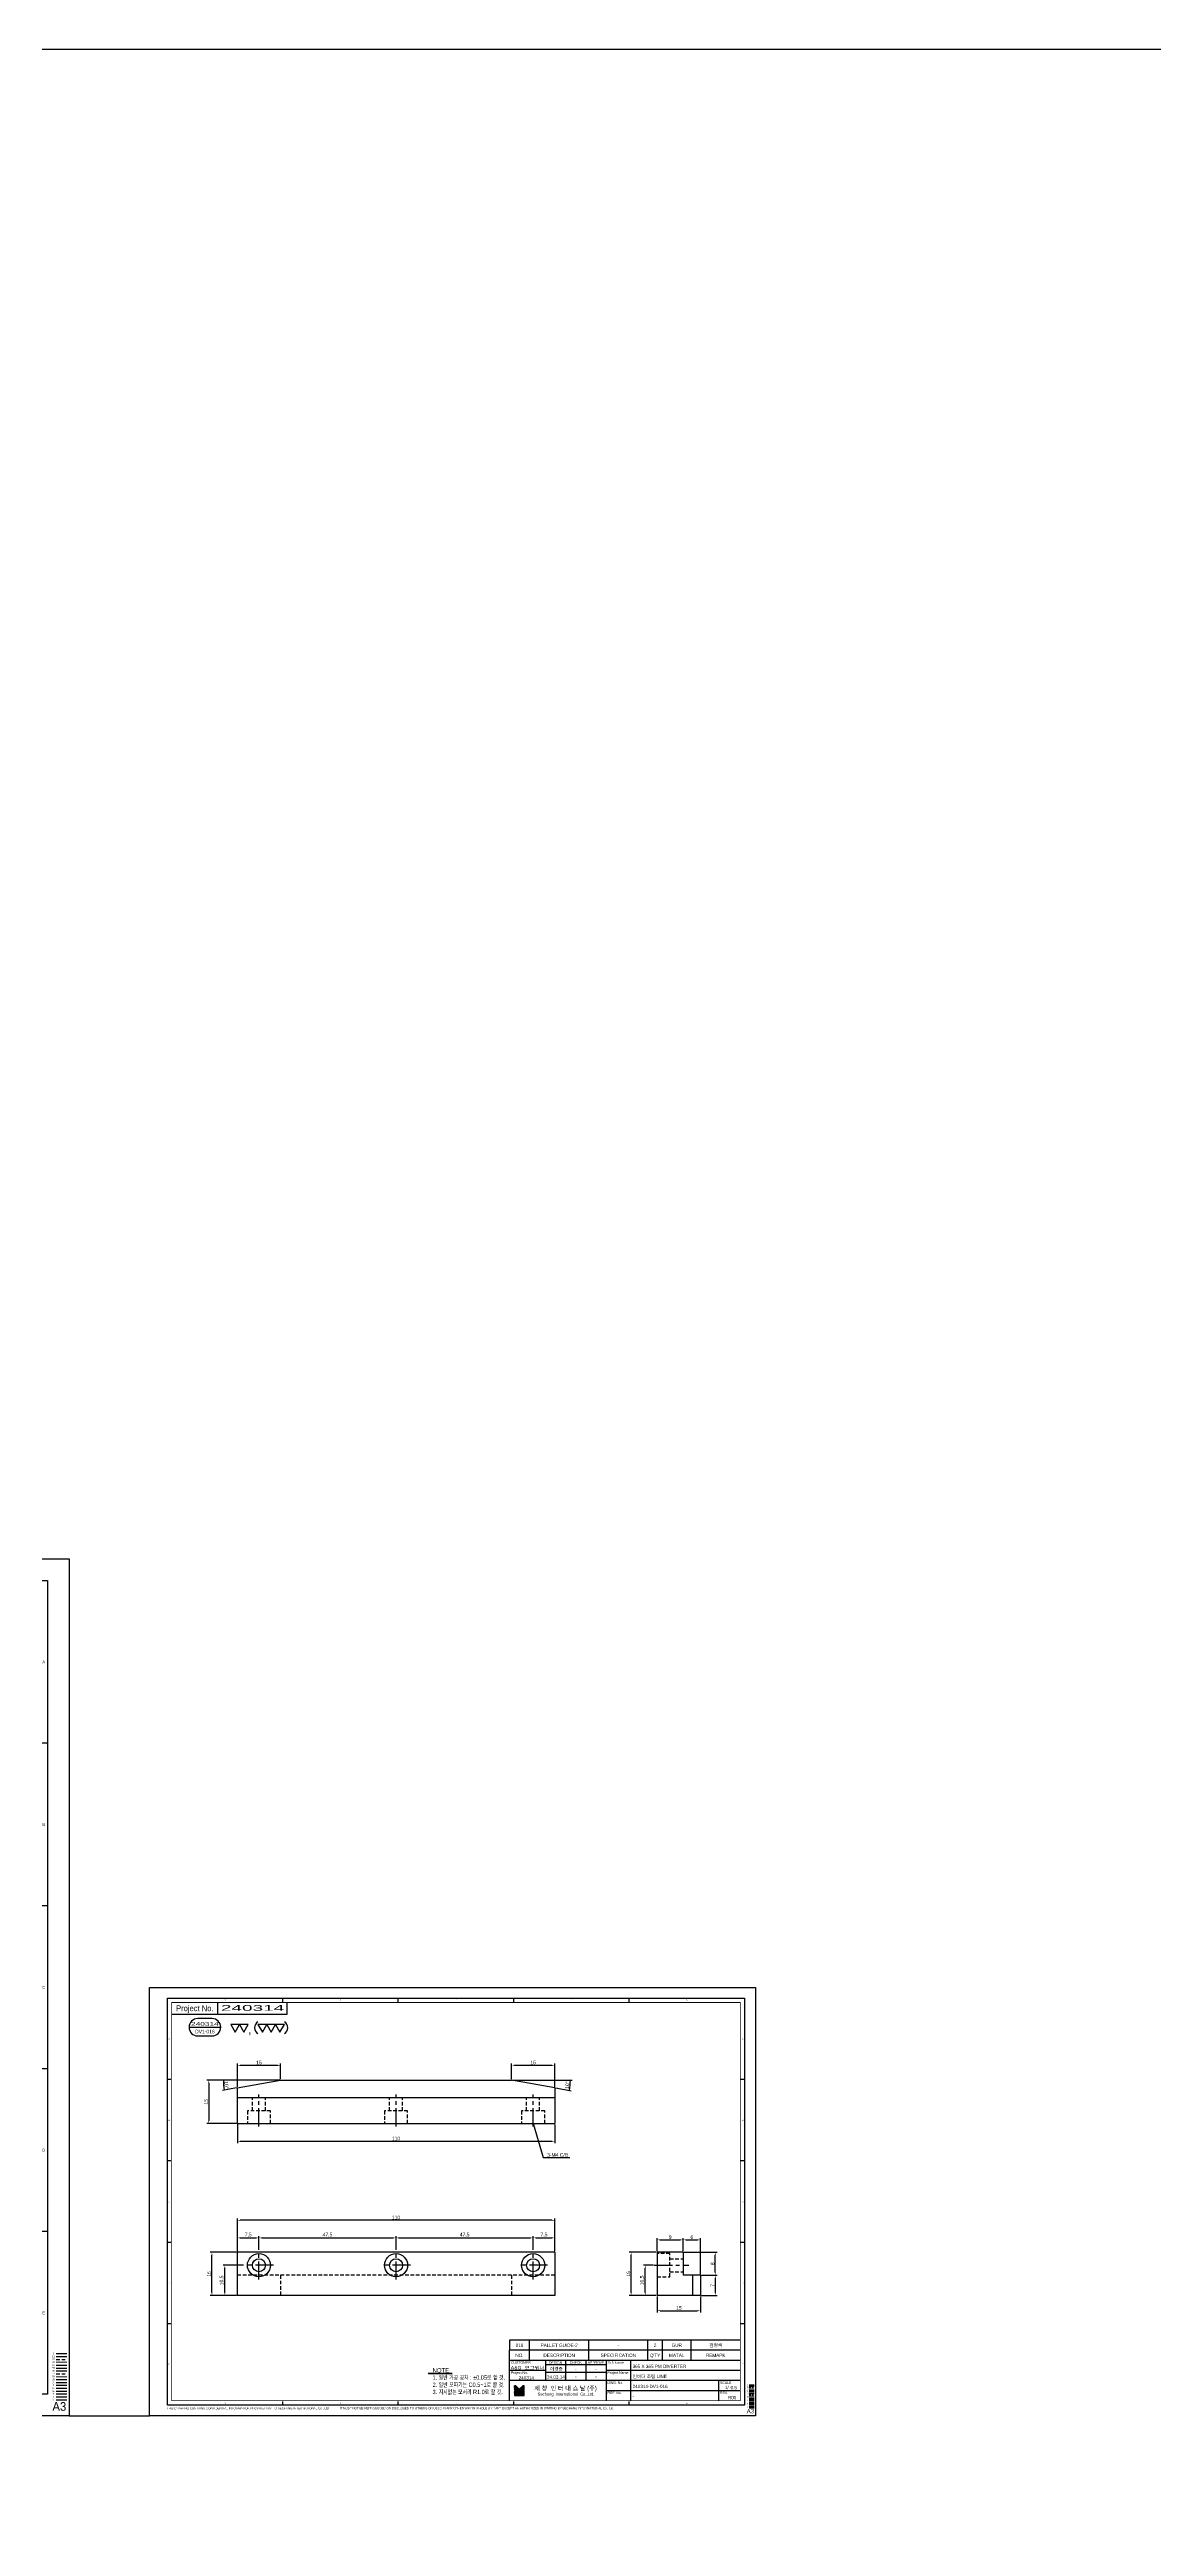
# Model space of a CAD drawing. Header units: inches. Extents: x 0 to 77285, y -118 to 40065.
# Drawn here: x 74392 to 74775, y 25726 to 26584 of the extents above; entities that cross this region are included whole.
import ezdxf
from ezdxf.enums import TextEntityAlignment as Align

# ---------------------------------------------------------------- set-up
doc = ezdxf.new("R2010")
doc.units = ezdxf.units.IN
doc.header["$LTSCALE"] = 5
doc.header["$MEASUREMENT"] = 0
for name, pattern in [('CENTER', [2, 1.25, -0.25, 0.25, -0.25]), ('HIDDEN', [0.375, 0.25, -0.125]), ('PHANTOM', [2.5, 1.25, -0.25, 0.25, -0.25, 0.25, -0.25])]:
    doc.linetypes.add(name, pattern=pattern)
for name, color, linetype in [('11', 1, 'CENTER'), ('22', 2, 'HIDDEN'), ('44', 4, 'Continuous'), ('55', 5, 'Continuous'), ('66', 6, 'PHANTOM'), ('77', 40, 'HIDDEN'), ('99', 181, 'Continuous'), ('A', 8, 'Continuous'), ('B', 123, 'Continuous'), ('D', 3, 'Continuous'), ('G', 231, 'Continuous'), ('T', 3, 'Continuous'), ('VV', 1, 'Continuous'), ('Y', 60, 'Continuous')]:
    doc.layers.add(name, color=color, linetype=linetype)
doc.layers.add('33', color=3, linetype='PHANTOM', lineweight=9)
doc.layers.add('88', color=35, linetype='Continuous', lineweight=5)
doc.styles.add('SCI', font='')
doc.styles.get('SCI').set_extended_font_data('Gulim')
doc.dimstyles.new('SCH', dxfattribs={"dimtxt": 2.5, "dimasz": 2, "dimexe": 1.25, "dimexo": 0.625, "dimtad": 1, "dimdec": 8, "dimtxsty": 'SCI', "dimcen": 2.5, "dimclrd": 4, "dimclre": 4, "dimclrt": 7, "dimadec": 8, "dimazin": 2, "dimtfac": 1, "dimtdec": 8, "dimtmove": 0, "dimatfit": 3, "dimfxl": 1, "dimarcsym": 0})

# ---------------------------------------------------------------- blocks, each defined once
blk = doc.blocks.new('A$Cb2619749')
for p, q in [((-7.5, 3.36), (7.5, 6)), ((-7.5, 3.36), (-7.5, -9)), ((102.5, 0, 0), (-7.5, 0)), ((87.5, 6, 0), (7.5, 6)), ((102.5, 3.36, 0), (87.5, 6, 0)), ((102.5, 3.36, 0), (102.5, -9, 0)), ((102.5, -9, 0), (-7.5, -9))]:
    blk.add_line(p, q)
at = {"layer": '11'}
for p, q in [((0, -10), (0, 1)), ((47.5, -10, 0), (47.5, 1, 0)), ((95, -10, 0), (95, 1, 0))]:
    blk.add_line(p, q, dxfattribs=at)
at = {"layer": '22'}
for p, q in [((-2.25, -4.6), (-2.25, 0)), ((2.25, -4.6), (2.25, 0)), ((45.25, -4.6, 0), (45.25, 0, 0)), ((49.75, -4.6, 0), (49.75, 0, 0)), ((92.75, -4.6, 0), (92.75, 0, 0)), ((97.25, -4.6, 0), (97.25, 0, 0)), ((-4, -9), (-4, -4.6)), ((-4, -4.6), (4, -4.6)), ((4, -4.6), (4, -9)), ((43.5, -9, 0), (43.5, -4.6, 0)), ((43.5, -4.6, 0), (51.5, -4.6, 0)), ((51.5, -4.6, 0), (51.5, -9, 0)), ((91, -9, 0), (91, -4.6, 0)), ((91, -4.6, 0), (99, -4.6, 0)), ((99, -4.6, 0), (99, -9, 0))]:
    blk.add_line(p, q, dxfattribs=at)
blk = doc.blocks.new('A$C86a8f194')
for p, q in [((0, 0), (110, 0)), ((0, -15), (0, 0)), ((110, -15), (110, 0)), ((0, -15), (110, -15))]:
    blk.add_line(p, q)
for centre, radius in [((7.5, -10.5), 4), ((7.5, -10.5), 2.25), ((55, -10.5), 4), ((55, -10.5), 2.25), ((102.5, -10.5), 4), ((102.5, -10.5), 2.25)]:
    blk.add_circle(centre, radius)
at = {"layer": '11'}
for p, q in [((7.5, -5.5), (7.5, -15.5)), ((55, -5.5), (55, -15.5)), ((102.5, -5.5), (102.5, -15.5)), ((2.5, -10.5), (12.5, -10.5)), ((50, -10.5), (60, -10.5)), ((97.5, -10.5), (107.5, -10.5))]:
    blk.add_line(p, q, dxfattribs=at)
at = {"layer": '22'}
for p, q in [((15, -7), (15, 0)), ((95, -7), (95, 0)), ((0, -7), (110, -7))]:
    blk.add_line(p, q, dxfattribs=at)
blk = doc.blocks.new('J2')
for p, q in [((0, 2.25), (-2.6, 2.25)), ((-2.6, 2.25), (-1.3, 0)), ((-1.3, 0), (0, 2.25)), ((2.6, 2.25), (0, 2.25)), ((0, 2.25), (1.3, 0)), ((1.3, 0), (2.6, 2.25))]:
    blk.add_line(p, q)
blk = doc.blocks.new('J3')
for p, q in [((-3.9, 2.25), (-2.6, 0)), ((-1.3, 2.25), (-3.9, 2.25)), ((-2.6, 0), (-1.3, 2.25)), ((-1.3, 2.25), (0, 0)), ((1.3, 2.25), (-1.3, 2.25)), ((0, 0), (1.3, 2.25)), ((1.3, 2.25), (2.6, 0)), ((3.9, 2.25), (1.3, 2.25)), ((2.6, 0), (3.9, 2.25))]:
    blk.add_line(p, q)
blk = doc.blocks.new('A$C645fd8c3')
at = {"linetype": 'Continuous'}
h = blk.add_hatch(dxfattribs=at)
h.set_pattern_fill('ANSI31', color=5, scale=0.563055, style=0)
h.set_pattern_definition([(45, (-482.600826, -378.99261), (-0.04976753, 0.04976753), [])])
h.paths.add_polyline_path([(259.73, -279.27), (259.73, -276.17), (258.74, -276.17), (256.35, -278.56), (253.96, -276.17), (252.97, -276.17), (252.97, -279.27)])
h.paths.add_polyline_path([(252.97, -279.83), (252.97, -282.93), (259.73, -282.93), (259.73, -279.83)])
at = {"color": 2}
for p, q in [((12.5, -289.5), (12.5, -7.5)), ((12.5, -7.5), (412.5, -7.5)), ((92.5, -10), (92.5, -7.5)), ((172.5, -10), (172.5, -7.5)), ((252.5, -10), (252.5, -7.5)), ((332.5, -10), (332.5, -7.5)), ((412.5, -7.5), (412.5, -289.5)), ((15, -63.9), (12.5, -63.9)), ((412.5, -63.9), (410, -63.9)), ((15, -120.3), (12.5, -120.3)), ((412.5, -120.3), (410, -120.3)), ((15, -176.7), (12.5, -176.7)), ((412.5, -176.7), (410, -176.7)), ((15, -233.1), (12.5, -233.1)), ((412.5, -233.1), (410, -233.1)), ((412.5, -289.5), (12.5, -289.5)), ((92.5, -289.5), (92.5, -287)), ((172.5, -289.5), (172.5, -287)), ((252.5, -289.5), (252.5, -287)), ((332.5, -289.5), (332.5, -287))]:
    blk.add_line(p, q, dxfattribs=at)
at = {"color": 40}
for p, q in [((47.5, -18.5), (47.5, -10.5)), ((95.5, -18.5), (95.5, -10.5))]:
    blk.add_line(p, q, dxfattribs=at)
at = {"color": 7, "linetype": 'Continuous'}
blk.add_line((27.52, -27.62), (49.52, -27.62), dxfattribs=at)
for p, q in [((409.5, -244.5), (249.5, -244.5)), ((249.5, -244.5), (249.5, -251.5)), ((249.5, -286.5), (249.5, -251.5)), ((409.5, -251.5), (249.5, -251.5)), ((409.5, -258.5), (249.5, -258.5)), ((316.5, -261.5), (274.5, -261.5)), ((316.5, -258.5), (316.5, -286.5)), ((316.5, -267), (274.5, -267)), ((415.59, -275.4), (419.2, -275.4))]:
    blk.add_line(p, q)
at = {"color": 3}
for p, q in [((263.5, -251.5), (263.5, -244.5)), ((304.5, -251.5), (304.5, -244.5)), ((345.5, -251.5), (345.5, -244.5)), ((355.5, -251.5), (355.5, -244.5)), ((375.5, -251.5), (375.5, -244.5)), ((263.5, -258.5), (263.5, -251.5)), ((304.5, -258.5), (304.5, -251.5)), ((345.5, -258.5), (345.5, -251.5)), ((355.5, -258.5), (355.5, -251.5)), ((375.5, -258.5), (375.5, -251.5)), ((274.5, -265.5), (249.5, -265.5)), ((274.5, -258.5), (274.5, -272.5)), ((288.5, -258.5), (288.5, -272.5)), ((302.5, -258.5), (302.5, -272.5)), ((409.58, -265.5), (316.5, -265.5)), ((333.5, -258.5), (333.5, -286.5)), ((409.5, -272.5), (249.5, -272.5)), ((409.58, -279.5), (316.5, -279.5))]:
    blk.add_line(p, q, dxfattribs=at)
at = {"color": 5, "linetype": 'Continuous'}
for p, q in [((252.97, -276.17), (252.97, -279.27)), ((253.96, -276.17), (252.97, -276.17)), ((259.73, -279.27), (252.97, -279.27)), ((252.97, -279.83), (252.97, -282.93)), ((259.73, -279.83), (252.97, -279.83)), ((252.97, -282.93), (259.73, -282.93)), ((253.96, -276.17), (256.35, -278.56)), ((258.74, -276.17), (256.35, -278.56)), ((259.73, -276.17), (258.74, -276.17)), ((259.73, -279.27), (259.73, -276.17)), ((259.73, -282.93), (259.73, -279.83))]:
    blk.add_line(p, q, dxfattribs=at)
at = {"color": 40, "const_width": 0.5}
blk.add_lwpolyline([(15.5, -286.5), (15.5, -10.5), (409.5, -10.5), (409.5, -286.5)], close=True, dxfattribs=at)
at = {"color": 40}
blk.add_lwpolyline([(15.5, -18.5), (95.5, -18.5)], dxfattribs=at)
blk.add_lwpolyline([(33.52, -21.62, 1), (33.52, -33.62), (43.52, -33.62, 1), (43.52, -21.62)], format="xyb", close=True)
at = {"const_width": 0.257}
blk.add_lwpolyline([(193.31, -268.04), (209.91, -268.04)], dxfattribs=at)
at = {"color": 3}
blk.add_lwpolyline([(193.31, -267.35), (209.91, -267.35)], dxfattribs=at)
for centre, start, end in [((77.61, -27.99), 120, 240), ((91.22, -27.99), 300, 60)]:
    blk.add_arc(centre, 4.69, start, end)
at = {"layer": '11'}
blk.add_line((415.59, -276.4), (419.2, -276.4), dxfattribs=at)
at = {"layer": '22'}
blk.add_line((415.59, -277.4), (419.2, -277.4), dxfattribs=at)
at = {"layer": '33'}
blk.add_line((415.59, -278.4), (419.2, -278.4), dxfattribs=at)
at = {"layer": '44'}
blk.add_line((415.59, -279.4), (419.2, -279.4), dxfattribs=at)
at = {"layer": '55'}
blk.add_line((415.59, -280.4), (419.2, -280.4), dxfattribs=at)
at = {"layer": '66'}
blk.add_line((415.59, -281.4), (419.2, -281.4), dxfattribs=at)
at = {"layer": '77'}
blk.add_line((415.59, -282.4), (419.2, -282.4), dxfattribs=at)
at = {"layer": '88'}
blk.add_line((415.59, -283.4), (419.2, -283.4), dxfattribs=at)
at = {"layer": '99'}
blk.add_line((415.59, -284.4), (419.2, -284.4), dxfattribs=at)
at = {"layer": 'A'}
blk.add_line((415.59, -285.4), (419.2, -285.4), dxfattribs=at)
at = {"layer": 'B'}
blk.add_line((415.59, -286.4), (419.2, -286.4), dxfattribs=at)
at = {"layer": 'D'}
blk.add_line((415.59, -287.4), (419.2, -287.4), dxfattribs=at)
at = {"layer": 'Defpoints', "color": 1}
blk.add_lwpolyline([(0, -297), (0, 0), (420, 0), (420, -297)], close=True, dxfattribs=at)
at = {"layer": 'G'}
blk.add_line((415.59, -288.4), (419.2, -288.4), dxfattribs=at)
at = {"layer": 'T'}
for p, q in [((394.5, -272.5), (394.5, -286.5)), ((415.59, -289.4), (419.2, -289.4))]:
    blk.add_line(p, q, dxfattribs=at)
at = {"layer": 'VV'}
blk.add_line((415.59, -291.4), (419.2, -291.4), dxfattribs=at)
at = {"layer": 'Y'}
blk.add_line((415.59, -290.4), (419.2, -290.4), dxfattribs=at)
at = {"xscale": 2.34375, "yscale": 2.34375, "zscale": 2.34375}
for name, p in [('J2', (62.5, -31.03)), ('J3', (84.42, -31.03))]:
    blk.add_blockref(name, p, dxfattribs=at)
at = {"color": 2, "style": 'SCI'}
for s, p in [('1', (52.5, -8.75)), ('2', (132.5, -8.75)), ('3', (212.5, -8.75)), ('4', (292.5, -8.75)), ('5', (372.5, -8.75)), ('A', (13.75, -35.7)), ('A', (411.25, -35.7)), ('B', (13.75, -92.1)), ('B', (411.25, -92.1)), ('C', (13.75, -148.5)), ('C', (411.25, -148.5)), ('D', (13.75, -204.9)), ('D', (411.25, -204.9)), ('E', (13.75, -261.3)), ('E', (411.25, -261.3)), ('E', (411.25, -261.3)), ('1', (52.5, -288.25)), ('2', (132.5, -288.25)), ('3', (212.5, -288.25)), ('4', (292.5, -288.25)), ('5', (372.5, -288.25))]:
    blk.add_text(s, height=1, dxfattribs=at).set_placement(p, align=Align.MIDDLE_CENTER)
at = {"style": 'SCI'}
for s, height, p in [('Project No.', 4, (31.5, -14.5)), (',', 5.86, (69.61, -29.14)), ('NO.', 2.308, (256.5, -255)), ('DESCRIPTION', 2.3077, (284, -255)), ('SPECIFICATION', 2.3077, (325, -255)), ("Q'TY", 2.308, (350.5, -255)), ('MATAL', 2.308, (365.5, -255)), ('REMAPK', 2.308, (392.5, -255)), ('DESIGN', 1.731, (281.5, -260)), ('이경중', 2.308, (282, -264.44)), ('CHECK', 1.731, (295.5, -260)), ('-', 2.31, (295.5, -264.25)), ('APPROVE', 1.731, (309.5, -260)), ('-', 2.31, (309.5, -264.25)), ('세 창  인 터 내 쇼 날 (주)', 3.0296, (288.44, -277.82)), ('Sechang  International  Co.,Ltd.', 2.0198, (288.72, -281.87)), ('0', 0.6, (414.6, -275.37))]:
    blk.add_text(s, height=height, dxfattribs=at).set_placement(p, align=Align.MIDDLE_CENTER)
for s, height, p in [('Project No.', 1.7308, (250.5, -267)), ('CUSTOMER', 1.731, (250.65, -260)), ('Sub Name', 1.731, (317.5, -260)), ('Project Name', 1.7308, (317.5, -267)), ('DWG. No.', 1.731, (317.5, -274)), ('SCALE', 1.731, (395.5, -274)), ('REF. No.', 1.731, (317.5, -281)), ('REV.', 1.731, (395.5, -281))]:
    blk.add_text(s, height=height, dxfattribs=at).set_placement(p, align=Align.MIDDLE_LEFT)
at = {"color": 40, "style": 'SCI'}
for s, height, p in [('-', 2.31, (295.5, -269.75)), ('-', 2.31, (309.5, -269.75)), ('1/', 2.308, (400.15, -277.29))]:
    blk.add_text(s, height=height, dxfattribs=at).set_placement(p, align=Align.MIDDLE_CENTER)
at = {"color": 3, "linetype": 'Continuous', "style": 'SCI'}
for s, p in [('THIS DRAWING CONTAINS CONFIDENTIAL INFORMATION PROPRIETARY TO SECHANG INTERNATIONAL Co., Ltd  ', (12.11, -292.46)), ('IT MUST NOT BE REPRODUCED OR DISCLOSED TO OTHERS OR USED IN ANY OTHER WAY IN WHOLE OR PART EXCEPT AN AUTHORIZED IN WRITING BY SECHANG INTERNATIONAL Co., Ltd.', (131.88, -292.43))]:
    blk.add_text(s, height=1.5, dxfattribs=at).set_placement(p)
at = {"color": 2, "style": 'SCI'}
blk.add_text('A3', height=3, dxfattribs=at).set_placement((419.05, -296.11), align=Align.BOTTOM_RIGHT)
at = {"color": 40, "insert": (196.28, -263.89), "char_height": 3, "attachment_point": 1, "style": 'SCI'}
blk.add_mtext_dynamic_manual_height_columns('NOTE{\\W0.8;\\P1. 일반 가공 공차 : %%P0.05로 할 것.\\P2. 일반 모따기는 C0.5~1로 할 것.\\P3. 지시없는 모서리 R1.0로 할 것.}', width=205.982, gutter_width=1.29, heights=[0], dxfattribs=at)
at = {"layer": '11', "style": 'SCI'}
blk.add_text('11', height=0.6, dxfattribs=at).set_placement((414.6, -276.37), align=Align.MIDDLE_CENTER)
at = {"layer": '22', "style": 'SCI'}
blk.add_text('22', height=0.6, dxfattribs=at).set_placement((414.6, -277.37), align=Align.MIDDLE_CENTER)
at = {"layer": '33', "style": 'SCI'}
blk.add_text('33', height=0.6, dxfattribs=at).set_placement((414.6, -278.37), align=Align.MIDDLE_CENTER)
at = {"layer": '44', "style": 'SCI'}
blk.add_text('44', height=0.6, dxfattribs=at).set_placement((414.6, -279.37), align=Align.MIDDLE_CENTER)
at = {"layer": '55', "style": 'SCI'}
blk.add_text('55', height=0.6, dxfattribs=at).set_placement((414.6, -280.37), align=Align.MIDDLE_CENTER)
at = {"layer": '66', "style": 'SCI'}
blk.add_text('66', height=0.6, dxfattribs=at).set_placement((414.6, -281.37), align=Align.MIDDLE_CENTER)
at = {"layer": '77', "style": 'SCI'}
blk.add_text('77', height=0.6, dxfattribs=at).set_placement((414.6, -282.37), align=Align.MIDDLE_CENTER)
at = {"layer": '88', "style": 'SCI'}
blk.add_text('88', height=0.6, dxfattribs=at).set_placement((414.6, -283.37), align=Align.MIDDLE_CENTER)
at = {"layer": '99', "style": 'SCI'}
blk.add_text('99', height=0.6, dxfattribs=at).set_placement((414.6, -284.37), align=Align.MIDDLE_CENTER)
at = {"layer": 'A', "style": 'SCI'}
blk.add_text('A', height=0.6, dxfattribs=at).set_placement((414.6, -285.37), align=Align.MIDDLE_CENTER)
at = {"layer": 'B', "style": 'SCI'}
blk.add_text('B', height=0.6, dxfattribs=at).set_placement((414.6, -286.37), align=Align.MIDDLE_CENTER)
at = {"layer": 'D', "style": 'SCI'}
blk.add_text('D', height=0.6, dxfattribs=at).set_placement((414.6, -287.37), align=Align.MIDDLE_CENTER)
at = {"layer": 'G', "style": 'SCI'}
blk.add_text('G', height=0.6, dxfattribs=at).set_placement((414.6, -288.37), align=Align.MIDDLE_CENTER)
at = {"layer": 'T', "style": 'SCI'}
blk.add_text('T', height=0.6, dxfattribs=at).set_placement((414.6, -289.37), align=Align.MIDDLE_CENTER)
at = {"layer": 'VV', "style": 'SCI'}
blk.add_text('V', height=0.6, dxfattribs=at).set_placement((414.6, -291.37), align=Align.MIDDLE_CENTER)
at = {"layer": 'Y', "style": 'SCI'}
blk.add_text('Y', height=0.6, dxfattribs=at).set_placement((414.6, -290.37), align=Align.MIDDLE_CENTER)
blk = doc.blocks.new('A$C00f3e74d')
for p, q in [((6, 10.5), (-9, 10.5)), ((-9, -4.5, 0), (-9, 10.5, 0)), ((3.36, 10.5), (3.36, 3.5)), ((6, 3.5, 0), (6, 10.5, 0)), ((6, 3.5), (0, 3.5)), ((0, -4.5), (0, 3.5)), ((0, -4.5), (-9, -4.5))]:
    blk.add_line(p, q)
at = {"layer": '11'}
blk.add_line((-10, 0), (2, 0), dxfattribs=at)
at = {"layer": '22'}
for p, q in [((-9, 4), (-4.6, 4)), ((-4.6, 4), (-4.6, -4)), ((-4.6, 2.25), (0, 2.25)), ((-4.6, -4), (-9, -4)), ((-4.6, -2.25), (0, -2.25))]:
    blk.add_line(p, q, dxfattribs=at)
blk = doc.blocks.new('*D2054')
at = {"color": 4, "lineweight": -2, "transparency": 16777216}
for p, q in [((74457.54, 25821.01), (74457.54, 25826.29)), ((74458.54, 25825.66), (74464.04, 25825.66)), ((74465.04, 25821.51), (74465.04, 25826.29))]:
    blk.add_line(p, q, dxfattribs=at)
at = {"color": 4, "transparency": 16777216}
for points in [[(74458.54, 25825.83), (74458.54, 25825.5), (74457.54, 25825.66)], [(74464.04, 25825.83), (74464.04, 25825.5), (74465.04, 25825.66)]]:
    blk.add_solid(points, dxfattribs=at)
at = {"layer": 'Defpoints', "color": 0, "transparency": 16777216}
for p in [(74465.04, 25825.66), (74457.54, 25820.69), (74465.04, 25821.19)]:
    blk.add_point(p, dxfattribs=at)
at = {"color": 7, "transparency": 16777216, "insert": (74461.29, 25826.69), "char_height": 1.25, "attachment_point": 5, "style": 'SCI'}
blk.add_mtext('7,5', dxfattribs=at)
blk = doc.blocks.new('*D2055')
at = {"color": 4, "lineweight": -2, "transparency": 16777216}
for p, q in [((74465.04, 25821.51), (74465.04, 25826.29)), ((74466.04, 25825.66), (74511.54, 25825.66)), ((74512.54, 25821.51), (74512.54, 25826.29))]:
    blk.add_line(p, q, dxfattribs=at)
at = {"color": 4, "transparency": 16777216}
for points in [[(74466.04, 25825.83), (74466.04, 25825.5), (74465.04, 25825.66)], [(74511.54, 25825.83), (74511.54, 25825.5), (74512.54, 25825.66)]]:
    blk.add_solid(points, dxfattribs=at)
at = {"layer": 'Defpoints', "color": 0, "transparency": 16777216}
for p in [(74512.54, 25825.66), (74465.04, 25821.19), (74512.54, 25821.19)]:
    blk.add_point(p, dxfattribs=at)
at = {"color": 7, "transparency": 16777216, "insert": (74488.79, 25826.69), "char_height": 1.25, "attachment_point": 5, "style": 'SCI'}
blk.add_mtext('47,5', dxfattribs=at)
blk = doc.blocks.new('*D2056')
at = {"color": 4, "lineweight": -2, "transparency": 16777216}
for p, q in [((74512.54, 25821.51), (74512.54, 25826.29)), ((74513.54, 25825.66), (74559.04, 25825.66)), ((74560.04, 25821.51), (74560.04, 25826.29))]:
    blk.add_line(p, q, dxfattribs=at)
at = {"color": 4, "transparency": 16777216}
for points in [[(74513.54, 25825.83), (74513.54, 25825.5), (74512.54, 25825.66)], [(74559.04, 25825.83), (74559.04, 25825.5), (74560.04, 25825.66)]]:
    blk.add_solid(points, dxfattribs=at)
at = {"layer": 'Defpoints', "color": 0, "transparency": 16777216}
for p in [(74560.04, 25825.66), (74512.54, 25821.19), (74560.04, 25821.19)]:
    blk.add_point(p, dxfattribs=at)
at = {"color": 7, "transparency": 16777216, "insert": (74536.29, 25826.69), "char_height": 1.25, "attachment_point": 5, "style": 'SCI'}
blk.add_mtext('47,5', dxfattribs=at)
blk = doc.blocks.new('*D2057')
at = {"color": 4, "lineweight": -2, "transparency": 16777216}
for p, q in [((74560.04, 25821.51), (74560.04, 25826.29)), ((74561.04, 25825.66), (74566.54, 25825.66)), ((74567.54, 25821.01), (74567.54, 25826.29))]:
    blk.add_line(p, q, dxfattribs=at)
at = {"color": 4, "transparency": 16777216}
for points in [[(74561.04, 25825.83), (74561.04, 25825.5), (74560.04, 25825.66)], [(74566.54, 25825.83), (74566.54, 25825.5), (74567.54, 25825.66)]]:
    blk.add_solid(points, dxfattribs=at)
at = {"layer": 'Defpoints', "color": 0, "transparency": 16777216}
for p in [(74567.54, 25825.66), (74560.04, 25821.19), (74567.54, 25820.69)]:
    blk.add_point(p, dxfattribs=at)
at = {"color": 7, "transparency": 16777216, "insert": (74563.79, 25826.69), "char_height": 1.25, "attachment_point": 5, "style": 'SCI'}
blk.add_mtext('7,5', dxfattribs=at)
blk = doc.blocks.new('*D2058')
at = {"color": 4, "lineweight": -2, "transparency": 16777216}
for p, q in [((74457.54, 25821.01), (74457.54, 25832.38)), ((74566.54, 25831.76), (74458.54, 25831.76)), ((74567.54, 25821.01), (74567.54, 25832.38))]:
    blk.add_line(p, q, dxfattribs=at)
at = {"color": 4, "transparency": 16777216}
for points in [[(74458.54, 25831.93), (74458.54, 25831.59), (74457.54, 25831.76)], [(74566.54, 25831.93), (74566.54, 25831.59), (74567.54, 25831.76)]]:
    blk.add_solid(points, dxfattribs=at)
at = {"layer": 'Defpoints', "color": 0, "transparency": 16777216}
for p in [(74457.54, 25831.76), (74457.54, 25820.69), (74567.54, 25820.69)]:
    blk.add_point(p, dxfattribs=at)
at = {"color": 7, "transparency": 16777216, "insert": (74512.54, 25832.71), "char_height": 1.25, "attachment_point": 5, "style": 'SCI'}
blk.add_mtext('110', dxfattribs=at)
blk = doc.blocks.new('*D2059')
at = {"color": 4, "lineweight": -2, "transparency": 16777216}
for p, q in [((74459.72, 25816.19), (74452.59, 25816.19)), ((74453.22, 25806.69), (74453.22, 25815.19)), ((74457.22, 25805.69), (74452.59, 25805.69))]:
    blk.add_line(p, q, dxfattribs=at)
at = {"color": 4, "transparency": 16777216}
for points in [[(74453.05, 25815.19), (74453.38, 25815.19), (74453.22, 25816.19)], [(74453.05, 25806.69), (74453.38, 25806.69), (74453.22, 25805.69)]]:
    blk.add_solid(points, dxfattribs=at)
at = {"layer": 'Defpoints', "color": 0, "transparency": 16777216}
for p in [(74453.22, 25816.19), (74460.04, 25816.19), (74457.54, 25805.69)]:
    blk.add_point(p, dxfattribs=at)
at = {"color": 7, "transparency": 16777216, "insert": (74452.18, 25810.94), "char_height": 1.25, "attachment_point": 5, "rotation": 90, "style": 'SCI'}
blk.add_mtext('10,5', dxfattribs=at)
blk = doc.blocks.new('*D2060')
at = {"color": 4, "lineweight": -2, "transparency": 16777216}
for p, q in [((74457.22, 25820.69), (74448.12, 25820.69)), ((74448.74, 25806.69), (74448.74, 25819.69)), ((74457.22, 25805.69), (74448.12, 25805.69))]:
    blk.add_line(p, q, dxfattribs=at)
at = {"color": 4, "transparency": 16777216}
for points in [[(74448.58, 25819.69), (74448.91, 25819.69), (74448.74, 25820.69)], [(74448.58, 25806.69), (74448.91, 25806.69), (74448.74, 25805.69)]]:
    blk.add_solid(points, dxfattribs=at)
at = {"layer": 'Defpoints', "color": 0, "transparency": 16777216}
for p in [(74448.74, 25820.69), (74457.54, 25820.69), (74457.54, 25805.69)]:
    blk.add_point(p, dxfattribs=at)
at = {"color": 7, "transparency": 16777216, "insert": (74447.79, 25813.19), "char_height": 1.25, "attachment_point": 5, "rotation": 90, "style": 'SCI'}
blk.add_mtext('15', dxfattribs=at)
blk = doc.blocks.new('*D2061')
at = {"color": 4, "lineweight": -2, "transparency": 16777216}
for p, q in [((74457.54, 25877.97), (74457.54, 25886.1)), ((74472.54, 25880.62), (74472.54, 25886.1)), ((74458.54, 25885.47), (74471.54, 25885.47))]:
    blk.add_line(p, q, dxfattribs=at)
at = {"color": 4, "transparency": 16777216}
for points in [[(74458.54, 25885.64), (74458.54, 25885.31), (74457.54, 25885.47)], [(74471.54, 25885.64), (74471.54, 25885.31), (74472.54, 25885.47)]]:
    blk.add_solid(points, dxfattribs=at)
at = {"layer": 'Defpoints', "color": 0, "transparency": 16777216}
for p in [(74457.54, 25877.66, 0), (74472.54, 25885.47), (74472.54, 25880.31, 0)]:
    blk.add_point(p, dxfattribs=at)
at = {"color": 7, "transparency": 16777216, "insert": (74465.04, 25886.43), "char_height": 1.25, "attachment_point": 5, "style": 'SCI'}
blk.add_mtext('15', dxfattribs=at)
blk = doc.blocks.new('*D2062')
at = {"color": 4, "lineweight": -2, "transparency": 16777216}
for p, q in [((74552.54, 25880.62), (74552.54, 25886.1)), ((74567.54, 25877.97), (74567.54, 25886.1)), ((74553.54, 25885.47), (74566.54, 25885.47))]:
    blk.add_line(p, q, dxfattribs=at)
at = {"color": 4, "transparency": 16777216}
for points in [[(74553.54, 25885.64), (74553.54, 25885.31), (74552.54, 25885.47)], [(74566.54, 25885.64), (74566.54, 25885.31), (74567.54, 25885.47)]]:
    blk.add_solid(points, dxfattribs=at)
at = {"layer": 'Defpoints', "color": 0, "transparency": 16777216}
for p in [(74552.54, 25880.31, 0), (74567.54, 25885.47), (74567.54, 25877.66, 0)]:
    blk.add_point(p, dxfattribs=at)
at = {"color": 7, "transparency": 16777216, "insert": (74560.04, 25886.43), "char_height": 1.25, "attachment_point": 5, "style": 'SCI'}
blk.add_mtext('15', dxfattribs=at)
blk = doc.blocks.new('*D2063')
at = {"color": 4, "lineweight": -2, "transparency": 16777216}
for p, q in [((74472.22, 25880.31), (74452.09, 25880.31)), ((74457.23, 25877.61), (74452.4, 25876.76))]:
    blk.add_line(p, q, dxfattribs=at)
blk.add_arc((74472.54, 25880.31), 19.82, 180, 190, dxfattribs=at)
at = {"layer": 'Defpoints', "color": 0, "transparency": 16777216}
for p in [(74452.75, 25879.15), (74457.54, 25877.66, 0), (74472.54, 25880.31, 0), (74472.54, 25880.31, 0), (74552.54, 25880.31, 0)]:
    blk.add_point(p, dxfattribs=at)
at = {"color": 7, "transparency": 16777216, "insert": (74453.75, 25878.66), "char_height": 1.25, "attachment_point": 5, "rotation": 275, "style": 'SCI'}
blk.add_mtext('10°', dxfattribs=at)
blk = doc.blocks.new('*D2064')
at = {"color": 4, "lineweight": -2, "transparency": 16777216}
for p, q in [((74552.85, 25880.31), (74573.54, 25880.31)), ((74567.84, 25877.61), (74573.22, 25876.66))]:
    blk.add_line(p, q, dxfattribs=at)
blk.add_arc((74552.54, 25880.31), 20.38, 350, 360, dxfattribs=at)
at = {"layer": 'Defpoints', "color": 0, "transparency": 16777216}
for p in [(74472.54, 25880.31, 0), (74552.54, 25880.31, 0), (74552.54, 25880.31, 0), (74567.54, 25877.66, 0), (74572.77, 25877.94)]:
    blk.add_point(p, dxfattribs=at)
at = {"color": 7, "transparency": 16777216, "insert": (74571.88, 25878.61), "char_height": 1.25, "attachment_point": 5, "rotation": 85, "style": 'SCI'}
blk.add_mtext('10°', dxfattribs=at)
blk = doc.blocks.new('*D2065')
at = {"color": 4, "lineweight": -2, "transparency": 16777216}
for p, q in [((74472.22, 25880.31), (74447.01, 25880.31)), ((74447.64, 25879.31), (74447.64, 25866.31)), ((74457.22, 25865.31), (74447.01, 25865.31))]:
    blk.add_line(p, q, dxfattribs=at)
at = {"color": 4, "transparency": 16777216}
for points in [[(74447.47, 25879.31), (74447.8, 25879.31), (74447.64, 25880.31)], [(74447.47, 25866.31), (74447.8, 25866.31), (74447.64, 25865.31)]]:
    blk.add_solid(points, dxfattribs=at)
at = {"layer": 'Defpoints', "color": 0, "transparency": 16777216}
for p in [(74472.54, 25880.31, 0), (74447.64, 25865.31), (74457.54, 25865.31, 0)]:
    blk.add_point(p, dxfattribs=at)
at = {"color": 7, "transparency": 16777216, "insert": (74446.68, 25872.81), "char_height": 1.25, "attachment_point": 5, "rotation": 90, "style": 'SCI'}
blk.add_mtext('15', dxfattribs=at)
blk = doc.blocks.new('*D2066')
at = {"color": 4, "lineweight": -2, "transparency": 16777216}
for p, q in [((74457.54, 25864.99), (74457.54, 25858.52)), ((74567.54, 25864.99), (74567.54, 25858.52)), ((74458.54, 25859.15), (74566.54, 25859.15))]:
    blk.add_line(p, q, dxfattribs=at)
at = {"color": 4, "transparency": 16777216}
for points in [[(74458.54, 25859.31), (74458.54, 25858.98), (74457.54, 25859.15)], [(74566.54, 25859.31), (74566.54, 25858.98), (74567.54, 25859.15)]]:
    blk.add_solid(points, dxfattribs=at)
at = {"layer": 'Defpoints', "color": 0, "transparency": 16777216}
for p in [(74457.54, 25865.31, 0), (74567.54, 25865.31, 0), (74567.54, 25859.15)]:
    blk.add_point(p, dxfattribs=at)
at = {"color": 7, "transparency": 16777216, "insert": (74512.54, 25860.1), "char_height": 1.25, "attachment_point": 5, "style": 'SCI'}
blk.add_mtext('110', dxfattribs=at)
blk = doc.blocks.new('*D2067')
at = {"color": 4, "lineweight": -2, "transparency": 16777216}
for p, q in [((74601.71, 25816.19), (74598.25, 25816.19)), ((74598.87, 25806.69), (74598.87, 25815.19)), ((74602.71, 25805.69), (74598.25, 25805.69))]:
    blk.add_line(p, q, dxfattribs=at)
at = {"color": 4, "transparency": 16777216}
for points in [[(74598.71, 25815.19), (74599.04, 25815.19), (74598.87, 25816.19)], [(74598.71, 25806.69), (74599.04, 25806.69), (74598.87, 25805.69)]]:
    blk.add_solid(points, dxfattribs=at)
at = {"layer": 'Defpoints', "color": 0, "transparency": 16777216}
for p in [(74598.87, 25816.19), (74602.02, 25816.19, 0), (74603.02, 25805.69)]:
    blk.add_point(p, dxfattribs=at)
at = {"color": 7, "transparency": 16777216, "insert": (74597.84, 25810.94), "char_height": 1.25, "attachment_point": 5, "rotation": 90, "style": 'SCI'}
blk.add_mtext('10,5', dxfattribs=at)
blk = doc.blocks.new('*D2068')
at = {"color": 4, "lineweight": -2, "transparency": 16777216}
for p, q in [((74602.71, 25820.69), (74593.36, 25820.69)), ((74593.99, 25806.69), (74593.99, 25819.69)), ((74602.71, 25805.69), (74593.36, 25805.69))]:
    blk.add_line(p, q, dxfattribs=at)
at = {"color": 4, "transparency": 16777216}
for points in [[(74593.82, 25819.69), (74594.15, 25819.69), (74593.99, 25820.69)], [(74593.82, 25806.69), (74594.15, 25806.69), (74593.99, 25805.69)]]:
    blk.add_solid(points, dxfattribs=at)
at = {"layer": 'Defpoints', "color": 0, "transparency": 16777216}
for p in [(74593.99, 25820.69), (74603.02, 25820.69), (74603.02, 25805.69)]:
    blk.add_point(p, dxfattribs=at)
at = {"color": 7, "transparency": 16777216, "insert": (74593.03, 25813.19), "char_height": 1.25, "attachment_point": 5, "rotation": 90, "style": 'SCI'}
blk.add_mtext('15', dxfattribs=at)
blk = doc.blocks.new('*D2069')
at = {"color": 4, "lineweight": -2, "transparency": 16777216}
for p, q in [((74618.33, 25812.69), (74623.76, 25812.69)), ((74623.13, 25811.69), (74623.13, 25806.69)), ((74618.33, 25805.69), (74623.76, 25805.69))]:
    blk.add_line(p, q, dxfattribs=at)
at = {"color": 4, "transparency": 16777216}
for points in [[(74622.97, 25811.69), (74623.3, 25811.69), (74623.13, 25812.69)], [(74622.97, 25806.69), (74623.3, 25806.69), (74623.13, 25805.69)]]:
    blk.add_solid(points, dxfattribs=at)
at = {"layer": 'Defpoints', "color": 0, "transparency": 16777216}
for p in [(74618.02, 25812.69), (74618.02, 25805.69), (74623.13, 25805.69)]:
    blk.add_point(p, dxfattribs=at)
at = {"color": 7, "transparency": 16777216, "insert": (74622.18, 25809.19), "char_height": 1.25, "attachment_point": 5, "rotation": 90, "style": 'SCI'}
blk.add_mtext('7', dxfattribs=at)
blk = doc.blocks.new('*D2070')
at = {"color": 4, "lineweight": -2, "transparency": 16777216}
for p, q in [((74612.33, 25820.69), (74623.76, 25820.69)), ((74623.13, 25813.69), (74623.13, 25819.69)), ((74618.33, 25812.69), (74623.76, 25812.69))]:
    blk.add_line(p, q, dxfattribs=at)
at = {"color": 4, "transparency": 16777216}
for points in [[(74622.97, 25819.69), (74623.3, 25819.69), (74623.13, 25820.69)], [(74622.97, 25813.69), (74623.3, 25813.69), (74623.13, 25812.69)]]:
    blk.add_solid(points, dxfattribs=at)
at = {"layer": 'Defpoints', "color": 0, "transparency": 16777216}
for p in [(74612.02, 25820.69, 0), (74623.13, 25820.69), (74618.02, 25812.69)]:
    blk.add_point(p, dxfattribs=at)
at = {"color": 7, "transparency": 16777216, "insert": (74622.18, 25816.69), "char_height": 1.25, "attachment_point": 5, "rotation": 90, "style": 'SCI'}
blk.add_mtext('8', dxfattribs=at)
blk = doc.blocks.new('*D2071')
at = {"color": 4, "lineweight": -2, "transparency": 16777216}
for p, q in [((74603.02, 25821.01), (74603.02, 25825.6)), ((74612.02, 25821.01), (74612.02, 25825.6)), ((74604.02, 25824.97), (74611.02, 25824.97))]:
    blk.add_line(p, q, dxfattribs=at)
at = {"color": 4, "transparency": 16777216}
for points in [[(74604.02, 25825.14), (74604.02, 25824.81), (74603.02, 25824.97)], [(74611.02, 25825.14), (74611.02, 25824.81), (74612.02, 25824.97)]]:
    blk.add_solid(points, dxfattribs=at)
at = {"layer": 'Defpoints', "color": 0, "transparency": 16777216}
for p in [(74603.02, 25820.69), (74612.02, 25824.97), (74612.02, 25820.69, 0)]:
    blk.add_point(p, dxfattribs=at)
at = {"color": 7, "transparency": 16777216, "insert": (74607.52, 25825.93), "char_height": 1.25, "attachment_point": 5, "style": 'SCI'}
blk.add_mtext('9', dxfattribs=at)
blk = doc.blocks.new('*D2072')
at = {"color": 4, "lineweight": -2, "transparency": 16777216}
for p, q in [((74612.02, 25821.01), (74612.02, 25825.6)), ((74618.02, 25813.01), (74618.02, 25825.6)), ((74613.02, 25824.97), (74617.02, 25824.97))]:
    blk.add_line(p, q, dxfattribs=at)
at = {"color": 4, "transparency": 16777216}
for points in [[(74613.02, 25825.14), (74613.02, 25824.81), (74612.02, 25824.97)], [(74617.02, 25825.14), (74617.02, 25824.81), (74618.02, 25824.97)]]:
    blk.add_solid(points, dxfattribs=at)
at = {"layer": 'Defpoints', "color": 0, "transparency": 16777216}
for p in [(74612.02, 25820.69, 0), (74618.02, 25824.97), (74618.02, 25812.69, 0)]:
    blk.add_point(p, dxfattribs=at)
at = {"color": 7, "transparency": 16777216, "insert": (74615.02, 25825.93), "char_height": 1.25, "attachment_point": 5, "style": 'SCI'}
blk.add_mtext('6', dxfattribs=at)
blk = doc.blocks.new('*D2073')
at = {"color": 4, "lineweight": -2, "transparency": 16777216}
for p, q in [((74603.02, 25805.38), (74603.02, 25799.8)), ((74604.02, 25800.43), (74617.02, 25800.43)), ((74618.02, 25805.38), (74618.02, 25799.8))]:
    blk.add_line(p, q, dxfattribs=at)
at = {"color": 4, "transparency": 16777216}
for points in [[(74604.02, 25800.59), (74604.02, 25800.26), (74603.02, 25800.43)], [(74617.02, 25800.59), (74617.02, 25800.26), (74618.02, 25800.43)]]:
    blk.add_solid(points, dxfattribs=at)
at = {"layer": 'Defpoints', "color": 0, "transparency": 16777216}
for p in [(74603.02, 25805.69), (74618.02, 25805.69, 0), (74618.02, 25800.43)]:
    blk.add_point(p, dxfattribs=at)
at = {"color": 7, "transparency": 16777216, "insert": (74610.52, 25801.38), "char_height": 1.25, "attachment_point": 5, "style": 'SCI'}
blk.add_mtext('15', dxfattribs=at)

msp = doc.modelspace()

# ---------------------------------------------------------------- linework, layer by layer
msp.add_lwpolyline([(71242.24907534, 24867.38723426), (75624.6909504, 24867.38723426), (75624.6909504, 26583.94407367), (71242.24907534, 26583.94407367)], close=True)
at = {"layer": 'Defpoints'}
msp.add_line((74399.22058855, 25763.96800184), (74427.04917409, 25763.96800184), dxfattribs=at)

# ---------------------------------------------------------------- block references
at = {"color": 3}
msp.add_blockref('A$C645fd8c3', (73979.22058855, 26060.96800184), dxfattribs=at)
at = {"color": 3, "xscale": 0.5, "yscale": 0.5, "zscale": 0.5}
msp.add_blockref('A$C645fd8c3', (74427.04917409, 25912.46800184), dxfattribs=at)
at = {"xscale": -1}
msp.add_blockref('A$Cb2619749', (74560.03636693, 25874.30503731, 0), dxfattribs=at)
at = {"rotation": 180}
msp.add_blockref('A$C86a8f194', (74567.53636693, 25805.69298324), dxfattribs=at)
at = {"xscale": -1, "rotation": 180}
msp.add_blockref('A$C00f3e74d', (74612.02129846, 25816.19298324, 0), dxfattribs=at)

# ---------------------------------------------------------------- texts
at = {"style": 'SCI'}
for height, width, p, p2 in [(2, 2.339307, (74451.8254729, 25904.34273639), (74473.80436938, 25904.34273639)), (1.25, 1.63101, (74441.51076026, 25899.17241031), (74451.08833014, 25899.17241031))]:
    msp.add_text('240314', height=height, dxfattribs=dict(at, width=width)).set_placement(p, p2, align=Align.FIT)
for s, height, p in [('DV1-016', 1.25, (74446.3111123, 25897.15831078)), ('016', 1.153846154, (74555.29917409, 25788.46800184)), ('PALLET GUIDE-2', 1.1538461538, (74569.04917409, 25788.46800597)), ('-', 1.15384615, (74589.54917409, 25788.46800184)), ('2', 1.15384615, (74602.29917409, 25788.46800184)), ('GUR', 1.153846154, (74609.79917409, 25788.46800184)), ('검정색', 1.153846154, (74623.29917409, 25788.46800184))]:
    msp.add_text(s, height=height, dxfattribs=at).set_placement(p, align=Align.MIDDLE_CENTER)
at = {"color": 40, "style": 'SCI', "width": 1.12551}
msp.add_text('A&G_보그워너', height=1.153846154, dxfattribs=at).set_placement((74552.27792313, 25780.06581338), (74563.9693666, 25780.06581338), align=Align.FIT)
at = {"color": 40, "style": 'SCI'}
for s, p in [('240314', (74557.65410205, 25777.15069414)), ('24.03.14', (74567.92063163, 25777.41030953)), ('R00', (74628.97225101, 25770.32377107))]:
    msp.add_text(s, height=1.153846154, dxfattribs=at).set_placement(p, align=Align.MIDDLE_CENTER)
for s, height, p in [('365 X 365 PM DIVERTER', 1.1538461538, (74594.49703432, 25781.14107876)), ('240314-DV1-016', 1.1538461538, (74594.49703432, 25774.1795403)), ('인버터 조립 LINE', 1.1538461538, (74594.49703432, 25777.64107876)), ('0.5', 1.153846154, (74628.44447723, 25773.78530953)), ('-', 1.15384615, (74594.49703432, 25770.71800184))]:
    msp.add_text(s, height=height, dxfattribs=at).set_placement(p, align=Align.MIDDLE_LEFT)
at = {"color": 7, "insert": (74564.85987836, 25853.77891803, 0), "char_height": 1.25, "attachment_point": 7, "style": 'SCI'}
msp.add_mtext('3-M4 C/B', dxfattribs=at)

# ---------------------------------------------------------------- dimensions: what is measured, and where the dimension line sits
for base, p1, p2, override, picture, middle in [((74472.5363669316, 25885.4717354957), (74457.5363669316, 25877.6601326039, 0.0000000024), (74472.5363669316, 25880.3050373145, 0.0000000024), {"dimscale": 0.5, "dimcen": 1}, '*D2061', (74465.0363669316, 25886.4267121934)), ((74567.5363669316, 25885.4717354957), (74552.5363669316, 25880.3050373145, -0.0000000024), (74567.5363669316, 25877.6601326039, -0.0000000024), {"dimscale": 0.5, "dimcen": 1}, '*D2062', (74560.0363669316, 25886.4267121934)), ((74567.5363669316, 25859.1469687243), (74457.5363669316, 25865.3050373145, 0.0000000024), (74567.5363669316, 25865.3050373145, -0.0000000024), {"dimscale": 0.5, "dimcen": 1}, '*D2066', (74512.5363669316, 25860.101945422)), ((74457.5363669316, 25831.7598459194), (74567.5363669316, 25820.6929832448), (74457.5363669316, 25820.6929832448), {"dimscale": 0.5, "dimcen": 1}, '*D2058', (74512.5363669316, 25832.7148226172)), ((74465.0363669316, 25825.6618193116), (74457.5363669316, 25820.6929832448), (74465.0363669316, 25821.1929832448), {"dimscale": 0.5, "dimcen": 1}, '*D2054', (74461.2863669316, 25826.6916961424)), ((74512.5363669316, 25825.6618193116), (74465.0363669316, 25821.1929832448), (74512.5363669316, 25821.1929832448), {"dimscale": 0.5, "dimcen": 1, "dimtmove": 1}, '*D2055', (74488.7863669316, 25826.6933605898)), ((74560.0363669316, 25825.6618193116), (74512.5363669316, 25821.1929832448), (74560.0363669316, 25821.1929832448), {"dimscale": 0.5, "dimcen": 1, "dimtmove": 1}, '*D2056', (74536.2863669316, 25826.6933605898)), ((74567.5363669316, 25825.6618193116), (74560.0363669316, 25821.1929832448), (74567.5363669316, 25820.6929832448), {"dimscale": 0.5, "dimcen": 1, "dimtmove": 1}, '*D2057', (74563.7863669316, 25826.6916961424)), ((74612.0212984583, 25824.9726594111), (74603.0212984583, 25820.6929832448), (74612.0212984583, 25820.6929832448, -0.0000000047), {"dimscale": 0.5, "dimcen": 1}, '*D2071', (74607.5212984583, 25825.9259716614)), ((74618.0212984583, 25824.9726594111), (74612.0212984583, 25820.6929832448, -0.0000000047), (74618.0212984583, 25812.6929832448, -0.0000000047), {"dimscale": 0.5, "dimcen": 1}, '*D2072', (74615.0212984583, 25825.9259716614)), ((74618.0212984583, 25800.4266474629), (74603.0212984583, 25805.6929832448), (74618.0212984583, 25805.6929832448, -0.0000000047), {"dimscale": 0.5, "dimcen": 1}, '*D2073', (74610.5212984583, 25801.3816241606))]:
    dim = msp.add_linear_dim(base=base, p1=p1, p2=p2, dimstyle='SCH', override=override)
    dim.commit()
    dim.dimension.update_dxf_attribs({"geometry": picture, "text_midpoint": middle})
for base, p1, p2, angle, picture, middle in [((74447.6356084016, 25865.3050373145), (74472.5363669316, 25880.3050373145, 0.0000000024), (74457.5363669316, 25865.3050373145, 0.0000000024), 270, '*D2065', (74446.6806317038, 25872.8050373145)), ((74448.7422138699, 25820.6929832448), (74457.5363669316, 25805.6929832448), (74457.5363669316, 25820.6929832448), 90, '*D2060', (74447.7872371721, 25813.1929832448)), ((74593.9859357761, 25820.6929832448), (74603.0212984583, 25805.6929832448), (74603.0212984583, 25820.6929832448), 90, '*D2068', (74593.0309590784, 25813.1929832448)), ((74623.1345440013, 25820.6929832448), (74618.0212984583, 25812.6929832448), (74612.0212984583, 25820.6929832448, -0.0000000047), 90, '*D2070', (74622.1812317509, 25816.6929832448)), ((74453.216394744, 25816.1929832448), (74457.5363669316, 25805.6929832448), (74460.0363669316, 25816.1929832448), 90, '*D2059', (74452.1848534657, 25810.9429832448)), ((74598.8734243993, 25816.1929832448), (74603.0212984583, 25805.6929832448), (74602.0212984583, 25816.1929832448, -0.0000000047), 90, '*D2067', (74597.841883121, 25810.9429832448)), ((74623.1345440012, 25805.6929832448), (74618.0212984583, 25812.6929832448), (74618.0212984583, 25805.6929832448), 90, '*D2069', (74622.1812317509, 25809.1929832448))]:
    dim = msp.add_linear_dim(base=base, p1=p1, p2=p2, angle=angle, dimstyle='SCH', override={"dimscale": 0.5, "dimcen": 1})
    dim.commit()
    dim.dimension.update_dxf_attribs({"geometry": picture, "text_midpoint": middle})
for base, line1, picture, middle in [((74452.7527120508, 25879.1527706334), ((74457.5363669316, 25877.6601326039, 0.0000000024), (74472.5363669316, 25880.3050373145, 0.0000000024)), '*D2063', (74453.7459375999, 25878.6610877652)), ((74572.7749769724, 25877.9394830655), ((74567.5363669316, 25877.6601326039, -0.0000000024), (74552.5363669316, 25880.3050373145, -0.0000000024)), '*D2064', (74571.883873787, 25878.6123497972))]:
    dim = msp.add_angular_dim_2l(base=base, line1=line1, line2=((74472.5363669316, 25880.3050373145, 0.0000000024), (74552.5363669316, 25880.3050373145, -0.0000000024)), dimstyle='SCH', override={"dimscale": 0.5, "dimcen": 1})
    dim.commit()
    dim.dimension.update_dxf_attribs({"geometry": picture, "text_midpoint": middle})

# ---------------------------------------------------------------- leaders
at = {"annotation_type": 0, "has_hookline": 1, "hookline_direction": 0, "text_width": 7.86617843}
msp.add_leader([(74560.03636693, 25865.30503731, 0), (74563.54737836, 25853.46641803, 0), (74564.54737836, 25853.46641803, 0)], dimstyle='SCH', override={"dimscale": 0.5, "dimgap": 0.625, "dimtad": 1, "dimcen": 1}, dxfattribs=at)

doc.saveas('drawing.dxf')
